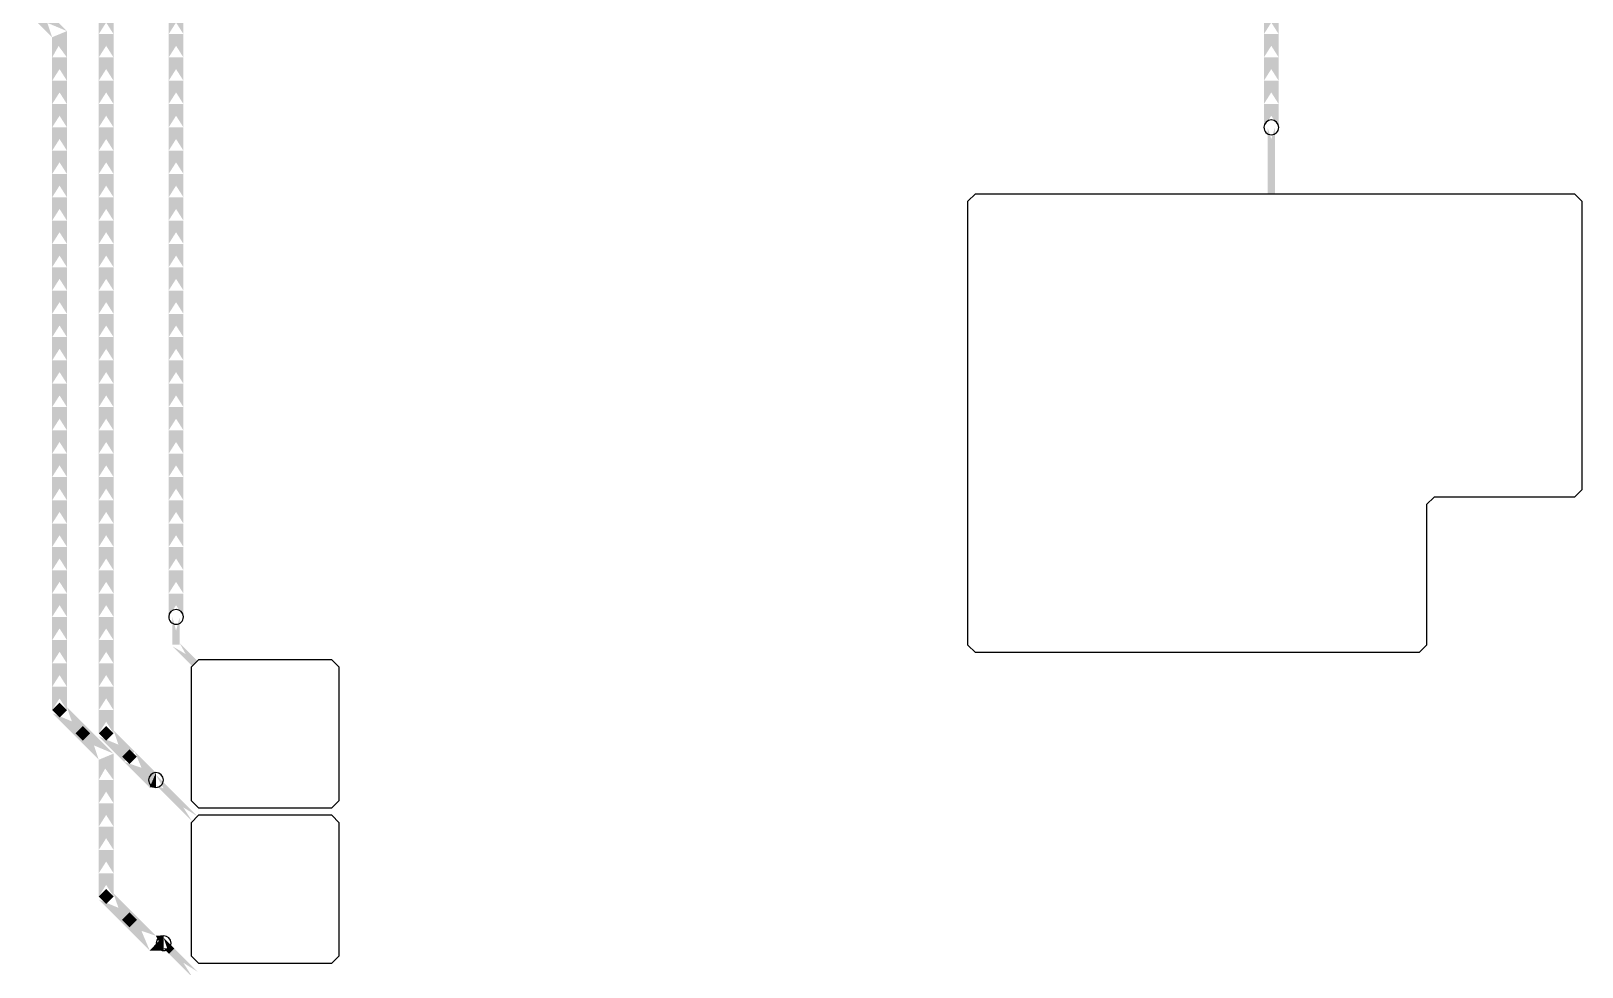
# Model space of a CAD drawing. Header units: metres. Extents: x -14835 to 79490, y -65266 to 750.
# Drawn here: x 6184 to 27150, y -33205 to -20556 of the extents above; entities that cross this region are included whole.
import ezdxf

# ---------------------------------------------------------------- set-up
doc = ezdxf.new("R2010")
doc.units = ezdxf.units.M

msp = doc.modelspace()

# ---------------------------------------------------------------- linework, layer by layer
for points in [[(18850, -22855), (18850, -22855), (18950, -22755), (27050, -22755), (27150, -22855), (27150, -26755), (27050, -26855), (25150, -26855), (25050, -26955), (25050, -28855), (24950, -28955), (18950, -28955), (18850, -28855), (18850, -22855)], [(8350, -29155), (8350, -30955), (8450, -31055), (10250, -31055), (10350, -30955), (10350, -29155), (10250, -29055), (8450, -29055), (8350, -29155)], [(8350, -31255), (8350, -33055), (8450, -33155), (10250, -33155), (10350, -33055), (10350, -31255), (10250, -31155), (8450, -31155), (8350, -31255)]]:
    msp.add_lwpolyline(points)
for centre in [(22950, -21858), (8145, -28473), (7873, -30678), (7978, -32883)]:
    msp.add_arc(centre, 100, 0, 359)
for points in [[(6470, -20639.421356), (6670, -20556.578644), (6325.710678, -20212.289322), (6184.289322, -20353.710678)], [(6470, -20639.421356), (6670, -20556.578644), (6184.289322, -20353.710678), (6325.710678, -20212.289322)], [(7100, -20598), (7300, -20598), (7300, -20283), (7100, -20283)], [(7100, -20598), (7300, -20598), (7100, -20283), (7300, -20283)], [(8045, -20598), (8245, -20598), (8245, -20283), (8045, -20283)], [(8045, -20598), (8245, -20598), (8045, -20283), (8245, -20283)], [(22850, -20598), (23050, -20598), (23050, -20283), (22850, -20283)], [(22850, -20598), (23050, -20598), (22850, -20283), (23050, -20283)], [(6470, -20913), (6670, -20913), (6470, -20639.421356), (6670, -20556.578644)], [(6470, -20913), (6670, -20913), (6670, -20556.578644), (6470, -20639.421356)], [(7100, -20913), (7300, -20913), (7300, -20598), (7100, -20598)], [(7100, -20913), (7300, -20913), (7100, -20598), (7300, -20598)], [(8045, -20913), (8245, -20913), (8245, -20598), (8045, -20598)], [(8045, -20913), (8245, -20913), (8045, -20598), (8245, -20598)], [(22850, -20913), (23050, -20913), (23050, -20598), (22850, -20598)], [(22850, -20913), (23050, -20913), (22850, -20598), (23050, -20598)], [(6470, -21228), (6670, -21228), (6670, -20913), (6470, -20913)], [(6470, -21228), (6670, -21228), (6470, -20913), (6670, -20913)], [(7100, -21228), (7300, -21228), (7300, -20913), (7100, -20913)], [(7100, -21228), (7300, -21228), (7100, -20913), (7300, -20913)], [(8045, -21228), (8245, -21228), (8245, -20913), (8045, -20913)], [(8045, -21228), (8245, -21228), (8045, -20913), (8245, -20913)], [(22850, -21228), (23050, -21228), (23050, -20913), (22850, -20913)], [(22850, -21228), (23050, -21228), (22850, -20913), (23050, -20913)], [(6470, -21543), (6670, -21543), (6670, -21228), (6470, -21228)], [(6470, -21543), (6670, -21543), (6470, -21228), (6670, -21228)], [(7100, -21543), (7300, -21543), (7300, -21228), (7100, -21228)], [(7100, -21543), (7300, -21543), (7100, -21228), (7300, -21228)], [(8045, -21543), (8245, -21543), (8245, -21228), (8045, -21228)], [(8045, -21543), (8245, -21543), (8045, -21228), (8245, -21228)], [(22850, -21543), (23050, -21543), (23050, -21228), (22850, -21228)], [(22850, -21543), (23050, -21543), (22850, -21228), (23050, -21228)], [(6470, -21858), (6670, -21858), (6670, -21543), (6470, -21543)], [(6470, -21858), (6670, -21858), (6470, -21543), (6670, -21543)], [(7100, -21858), (7300, -21858), (7300, -21543), (7100, -21543)], [(7100, -21858), (7300, -21858), (7100, -21543), (7300, -21543)], [(8045, -21858), (8245, -21858), (8245, -21543), (8045, -21543)], [(8045, -21858), (8245, -21858), (8045, -21543), (8245, -21543)], [(22850, -21858), (23050, -21858), (23050, -21543), (22850, -21543)], [(22850, -21858), (23050, -21858), (22850, -21543), (23050, -21543)], [(6470, -22173), (6670, -22173), (6670, -21858), (6470, -21858)], [(6470, -22173), (6670, -22173), (6470, -21858), (6670, -21858)], [(7100, -22173), (7300, -22173), (7300, -21858), (7100, -21858)], [(7100, -22173), (7300, -22173), (7100, -21858), (7300, -21858)], [(8045, -22173), (8245, -22173), (8245, -21858), (8045, -21858)], [(8045, -22173), (8245, -22173), (8045, -21858), (8245, -21858)], [(23000, -22173), (22900, -22173), (23000, -21858), (22900, -21858)], [(23000, -22173), (22900, -22173), (22900, -21858), (23000, -21858)], [(6470, -22488), (6670, -22488), (6670, -22173), (6470, -22173)], [(6470, -22488), (6670, -22488), (6470, -22173), (6670, -22173)], [(7100, -22488), (7300, -22488), (7300, -22173), (7100, -22173)], [(7100, -22488), (7300, -22488), (7100, -22173), (7300, -22173)], [(8045, -22488), (8245, -22488), (8245, -22173), (8045, -22173)], [(8045, -22488), (8245, -22488), (8045, -22173), (8245, -22173)], [(23000, -22755), (22900, -22755), (23000, -22173), (22900, -22173)], [(6470, -22803), (6670, -22803), (6670, -22488), (6470, -22488)], [(6470, -22803), (6670, -22803), (6470, -22488), (6670, -22488)], [(7100, -22803), (7300, -22803), (7300, -22488), (7100, -22488)], [(7100, -22803), (7300, -22803), (7100, -22488), (7300, -22488)], [(8045, -22803), (8245, -22803), (8245, -22488), (8045, -22488)], [(8045, -22803), (8245, -22803), (8045, -22488), (8245, -22488)], [(6470, -23118), (6670, -23118), (6670, -22803), (6470, -22803)], [(6470, -23118), (6670, -23118), (6470, -22803), (6670, -22803)], [(7100, -23118), (7300, -23118), (7300, -22803), (7100, -22803)], [(7100, -23118), (7300, -23118), (7100, -22803), (7300, -22803)], [(8045, -23118), (8245, -23118), (8245, -22803), (8045, -22803)], [(8045, -23118), (8245, -23118), (8045, -22803), (8245, -22803)], [(6470, -23433), (6670, -23433), (6670, -23118), (6470, -23118)], [(6470, -23433), (6670, -23433), (6470, -23118), (6670, -23118)], [(7100, -23433), (7300, -23433), (7300, -23118), (7100, -23118)], [(7100, -23433), (7300, -23433), (7100, -23118), (7300, -23118)], [(8045, -23433), (8245, -23433), (8245, -23118), (8045, -23118)], [(8045, -23433), (8245, -23433), (8045, -23118), (8245, -23118)], [(6470, -23748), (6670, -23748), (6670, -23433), (6470, -23433)], [(6470, -23748), (6670, -23748), (6470, -23433), (6670, -23433)], [(7100, -23748), (7300, -23748), (7300, -23433), (7100, -23433)], [(7100, -23748), (7300, -23748), (7100, -23433), (7300, -23433)], [(8045, -23748), (8245, -23748), (8245, -23433), (8045, -23433)], [(8045, -23748), (8245, -23748), (8045, -23433), (8245, -23433)], [(6470, -24063), (6670, -24063), (6670, -23748), (6470, -23748)], [(6470, -24063), (6670, -24063), (6470, -23748), (6670, -23748)], [(7100, -24063), (7300, -24063), (7300, -23748), (7100, -23748)], [(7100, -24063), (7300, -24063), (7100, -23748), (7300, -23748)], [(8045, -24063), (8245, -24063), (8245, -23748), (8045, -23748)], [(8045, -24063), (8245, -24063), (8045, -23748), (8245, -23748)], [(6470, -24378), (6670, -24378), (6670, -24063), (6470, -24063)], [(6470, -24378), (6670, -24378), (6470, -24063), (6670, -24063)], [(7100, -24378), (7300, -24378), (7300, -24063), (7100, -24063)], [(7100, -24378), (7300, -24378), (7100, -24063), (7300, -24063)], [(8045, -24378), (8245, -24378), (8245, -24063), (8045, -24063)], [(8045, -24378), (8245, -24378), (8045, -24063), (8245, -24063)], [(6470, -24693), (6670, -24693), (6670, -24378), (6470, -24378)], [(6470, -24693), (6670, -24693), (6470, -24378), (6670, -24378)], [(7100, -24693), (7300, -24693), (7300, -24378), (7100, -24378)], [(7100, -24693), (7300, -24693), (7100, -24378), (7300, -24378)], [(8045, -24693), (8245, -24693), (8245, -24378), (8045, -24378)], [(8045, -24693), (8245, -24693), (8045, -24378), (8245, -24378)], [(6470, -25008), (6670, -25008), (6670, -24693), (6470, -24693)], [(6470, -25008), (6670, -25008), (6470, -24693), (6670, -24693)], [(7100, -25008), (7300, -25008), (7300, -24693), (7100, -24693)], [(7100, -25008), (7300, -25008), (7100, -24693), (7300, -24693)], [(8045, -25008), (8245, -25008), (8245, -24693), (8045, -24693)], [(8045, -25008), (8245, -25008), (8045, -24693), (8245, -24693)], [(6470, -25323), (6670, -25323), (6670, -25008), (6470, -25008)], [(6470, -25323), (6670, -25323), (6470, -25008), (6670, -25008)], [(7100, -25323), (7300, -25323), (7300, -25008), (7100, -25008)], [(7100, -25323), (7300, -25323), (7100, -25008), (7300, -25008)], [(8045, -25323), (8245, -25323), (8245, -25008), (8045, -25008)], [(8045, -25323), (8245, -25323), (8045, -25008), (8245, -25008)], [(6470, -25638), (6670, -25638), (6670, -25323), (6470, -25323)], [(6470, -25638), (6670, -25638), (6470, -25323), (6670, -25323)], [(7100, -25638), (7300, -25638), (7300, -25323), (7100, -25323)], [(7100, -25638), (7300, -25638), (7100, -25323), (7300, -25323)], [(8045, -25638), (8245, -25638), (8245, -25323), (8045, -25323)], [(8045, -25638), (8245, -25638), (8045, -25323), (8245, -25323)], [(6470, -25953), (6670, -25953), (6670, -25638), (6470, -25638)], [(6470, -25953), (6670, -25953), (6470, -25638), (6670, -25638)], [(7100, -25953), (7300, -25953), (7300, -25638), (7100, -25638)], [(7100, -25953), (7300, -25953), (7100, -25638), (7300, -25638)], [(8045, -25953), (8245, -25953), (8245, -25638), (8045, -25638)], [(8045, -25953), (8245, -25953), (8045, -25638), (8245, -25638)], [(6470, -26268), (6670, -26268), (6670, -25953), (6470, -25953)], [(6470, -26268), (6670, -26268), (6470, -25953), (6670, -25953)], [(7100, -26268), (7300, -26268), (7300, -25953), (7100, -25953)], [(7100, -26268), (7300, -26268), (7100, -25953), (7300, -25953)], [(8045, -26268), (8245, -26268), (8245, -25953), (8045, -25953)], [(8045, -26268), (8245, -26268), (8045, -25953), (8245, -25953)], [(6470, -26583), (6670, -26583), (6670, -26268), (6470, -26268)], [(6470, -26583), (6670, -26583), (6470, -26268), (6670, -26268)], [(7100, -26583), (7300, -26583), (7300, -26268), (7100, -26268)], [(7100, -26583), (7300, -26583), (7100, -26268), (7300, -26268)], [(8045, -26583), (8245, -26583), (8245, -26268), (8045, -26268)], [(8045, -26583), (8245, -26583), (8045, -26268), (8245, -26268)], [(6470, -26898), (6670, -26898), (6670, -26583), (6470, -26583)], [(6470, -26898), (6670, -26898), (6470, -26583), (6670, -26583)], [(7100, -26898), (7300, -26898), (7300, -26583), (7100, -26583)], [(7100, -26898), (7300, -26898), (7100, -26583), (7300, -26583)], [(8045, -26898), (8245, -26898), (8245, -26583), (8045, -26583)], [(8045, -26898), (8245, -26898), (8045, -26583), (8245, -26583)], [(6470, -27213), (6670, -27213), (6670, -26898), (6470, -26898)], [(6470, -27213), (6670, -27213), (6470, -26898), (6670, -26898)], [(7100, -27213), (7300, -27213), (7300, -26898), (7100, -26898)], [(7100, -27213), (7300, -27213), (7100, -26898), (7300, -26898)], [(8045, -27213), (8245, -27213), (8245, -26898), (8045, -26898)], [(8045, -27213), (8245, -27213), (8045, -26898), (8245, -26898)], [(6470, -27528), (6670, -27528), (6670, -27213), (6470, -27213)], [(6470, -27528), (6670, -27528), (6470, -27213), (6670, -27213)], [(7100, -27528), (7300, -27528), (7300, -27213), (7100, -27213)], [(7100, -27528), (7300, -27528), (7100, -27213), (7300, -27213)], [(8045, -27528), (8245, -27528), (8245, -27213), (8045, -27213)], [(8045, -27528), (8245, -27528), (8045, -27213), (8245, -27213)], [(6470, -27843), (6670, -27843), (6670, -27528), (6470, -27528)], [(6470, -27843), (6670, -27843), (6470, -27528), (6670, -27528)], [(7100, -27843), (7300, -27843), (7300, -27528), (7100, -27528)], [(7100, -27843), (7300, -27843), (7100, -27528), (7300, -27528)], [(8045, -27843), (8245, -27843), (8245, -27528), (8045, -27528)], [(8045, -27843), (8245, -27843), (8045, -27528), (8245, -27528)], [(6470, -28158), (6670, -28158), (6670, -27843), (6470, -27843)], [(6470, -28158), (6670, -28158), (6470, -27843), (6670, -27843)], [(7100, -28158), (7300, -28158), (7300, -27843), (7100, -27843)], [(7100, -28158), (7300, -28158), (7100, -27843), (7300, -27843)], [(8045, -28158), (8245, -28158), (8245, -27843), (8045, -27843)], [(8045, -28158), (8245, -28158), (8045, -27843), (8245, -27843)], [(6470, -28473), (6670, -28473), (6670, -28158), (6470, -28158)], [(6470, -28473), (6670, -28473), (6470, -28158), (6670, -28158)], [(7100, -28473), (7300, -28473), (7300, -28158), (7100, -28158)], [(7100, -28473), (7300, -28473), (7100, -28158), (7300, -28158)], [(8045, -28473), (8245, -28473), (8245, -28158), (8045, -28158)], [(8045, -28473), (8245, -28473), (8045, -28158), (8245, -28158)], [(6470, -28788), (6670, -28788), (6670, -28473), (6470, -28473)], [(6470, -28788), (6670, -28788), (6470, -28473), (6670, -28473)], [(7100, -28788), (7300, -28788), (7300, -28473), (7100, -28473)], [(7100, -28788), (7300, -28788), (7100, -28473), (7300, -28473)], [(8195, -28850), (8095, -28850), (8195, -28473), (8095, -28473)], [(8195, -28850), (8095, -28850), (8095, -28473), (8195, -28473)], [(6470, -29103), (6670, -29103), (6670, -28788), (6470, -28788)], [(6470, -29103), (6670, -29103), (6470, -28788), (6670, -28788)], [(7100, -29103), (7300, -29103), (7300, -28788), (7100, -28788)], [(7100, -29103), (7300, -29103), (7100, -28788), (7300, -28788)], [(8435.355339, -29069.644661), (8364.644661, -29140.355339), (8195, -28829.5), (8095, -28870.5)], [(8435.355339, -29069.644661), (8364.644661, -29140.355339), (8095, -28870.5), (8195, -28829.5)], [(6470, -29418), (6670, -29418), (6670, -29103), (6470, -29103)], [(6470, -29418), (6670, -29418), (6470, -29103), (6670, -29103)], [(7100, -29418), (7300, -29418), (7300, -29103), (7100, -29103)], [(7100, -29418), (7300, -29418), (7100, -29103), (7300, -29103)], [(6470, -29733), (6670, -29733), (6670, -29418), (6470, -29418)], [(6470, -29733), (6670, -29733), (6470, -29418), (6670, -29418)], [(7100, -29733), (7300, -29733), (7300, -29418), (7100, -29418)], [(7100, -29733), (7300, -29733), (7100, -29418), (7300, -29418)], [(6570, -29633), (6470, -29733), (6670, -29733), (6570, -29833)], [(6955.710678, -29977.289322), (6814.289322, -30118.710678), (6670, -29691.578644), (6470, -29774.421356)], [(6955.710678, -29977.289322), (6814.289322, -30118.710678), (6470, -29774.421356), (6670, -29691.578644)], [(7100, -30048), (7300, -30048), (7300, -29733), (7100, -29733)], [(7100, -30048), (7300, -30048), (7100, -29733), (7300, -29733)], [(6885, -29948), (6785, -30048), (6985, -30048), (6885, -30148)], [(7100, -30404.421356), (7300, -30321.578644), (6955.710678, -29977.289322), (6814.289322, -30118.710678)], [(7100, -30404.421356), (7300, -30321.578644), (6814.289322, -30118.710678), (6955.710678, -29977.289322)], [(7200, -29948), (7100, -30048), (7300, -30048), (7200, -30148)], [(7585.710678, -30292.289322), (7444.289322, -30433.710678), (7300, -30006.578644), (7100, -30089.421356)], [(7585.710678, -30292.289322), (7444.289322, -30433.710678), (7100, -30089.421356), (7300, -30006.578644)], [(7100, -30678), (7300, -30678), (7100, -30404.421356), (7300, -30321.578644)], [(7100, -30678), (7300, -30678), (7300, -30321.578644), (7100, -30404.421356)], [(7515, -30263), (7415, -30363), (7615, -30363), (7515, -30463)], [(7871.421356, -30578), (7788.578644, -30778), (7585.710678, -30292.289322), (7444.289322, -30433.710678)], [(7871.421356, -30578), (7788.578644, -30778), (7444.289322, -30433.710678), (7585.710678, -30292.289322)], [(7873, -30578), (7873, -30778), (7788.578644, -30778), (7871.421356, -30578)], [(7873, -30578), (7873, -30778), (7871.421356, -30578), (7788.578644, -30778)], [(8120.355339, -30854.644661), (8049.644661, -30925.355339), (7873, -30748.7), (7873, -30607.3)], [(8120.355339, -30854.644661), (8049.644661, -30925.355339), (7873, -30607.3), (7873, -30748.7)], [(7100, -30993), (7300, -30993), (7300, -30678), (7100, -30678)], [(7100, -30993), (7300, -30993), (7100, -30678), (7300, -30678)], [(7100, -31308), (7300, -31308), (7300, -30993), (7100, -30993)], [(7100, -31308), (7300, -31308), (7100, -30993), (7300, -30993)], [(8435.355339, -31169.644661), (8364.644661, -31240.355339), (8120.355339, -30854.644661), (8049.644661, -30925.355339)], [(8435.355339, -31169.644661), (8364.644661, -31240.355339), (8049.644661, -30925.355339), (8120.355339, -30854.644661)], [(7100, -31623), (7300, -31623), (7300, -31308), (7100, -31308)], [(7100, -31623), (7300, -31623), (7100, -31308), (7300, -31308)], [(7100, -31938), (7300, -31938), (7300, -31623), (7100, -31623)], [(7100, -31938), (7300, -31938), (7100, -31623), (7300, -31623)], [(7100, -32253), (7300, -32253), (7300, -31938), (7100, -31938)], [(7100, -32253), (7300, -32253), (7100, -31938), (7300, -31938)], [(7200, -32153), (7100, -32253), (7300, -32253), (7200, -32353)], [(7585.710678, -32497.289322), (7444.289322, -32638.710678), (7300, -32211.578644), (7100, -32294.421356)], [(7585.710678, -32497.289322), (7444.289322, -32638.710678), (7100, -32294.421356), (7300, -32211.578644)], [(7515, -32468), (7415, -32568), (7615, -32568), (7515, -32668)], [(7871.421356, -32783), (7788.578644, -32983), (7585.710678, -32497.289322), (7444.289322, -32638.710678)], [(7871.421356, -32783), (7788.578644, -32983), (7444.289322, -32638.710678), (7585.710678, -32497.289322)], [(7978, -32783), (7978, -32983), (7788.578644, -32983), (7871.421356, -32783)], [(7978, -32783), (7978, -32983), (7871.421356, -32783), (7788.578644, -32983)], [(8120.355339, -32954.644661), (8049.644661, -33025.355339), (7978, -32953.7), (7978, -32812.3)], [(8120.355339, -32954.644661), (8049.644661, -33025.355339), (7978, -32812.3), (7978, -32953.7)], [(8435.355339, -33269.644661), (8364.644661, -33340.355339), (8120.355339, -32954.644661), (8049.644661, -33025.355339)], [(8435.355339, -33269.644661), (8364.644661, -33340.355339), (8049.644661, -33025.355339), (8120.355339, -32954.644661)]]:
    msp.add_solid(points)

doc.saveas('drawing.dxf')
